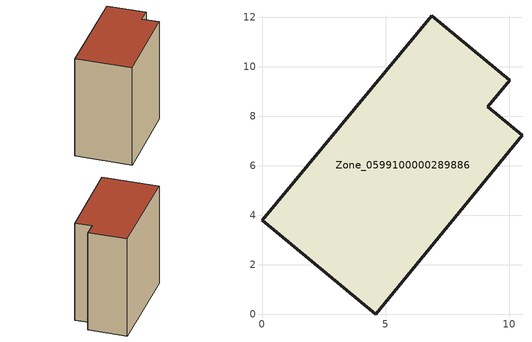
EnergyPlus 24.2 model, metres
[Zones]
Zone_0599100000289886
 floor ground (C_G): 0,3.8 6.85,12.07 10.02,9.45 9.12,8.39 10.51,7.24 4.61,0 z0
 wall outside (C_F): 6.85,12.07 0,3.8 4.61,0 10.51,7.24 9.12,8.39 10.02,9.45 6.85,12.07 z0:11.23
 roof outside (C_R): 0,3.8 4.61,0 10.51,7.24 9.12,8.39 10.02,9.45 6.85,12.07 z11.23
[BUILDING]
Pand.0599100000289886: North Axis=0; Terrain=City; Loads Convergence Tolerance Value=0.04; Temperature Convergence Tolerance Value=0.4; Solar Distribution=FullExterior; Maximum Number of Warmup Days=25; Minimum Number of Warmup Days=1
[Site:Location]
Rotterdam.The.Hague.AP_ZH_NLD Design_Conditions: Latitude=51.96; Longitude=4.45; Time Zone=1; Elevation=-4.5
[SITE:GROUNDTEMPERATURE:BUILDINGSURFACE]
18, 18, 18, 18, 18, 18, 18, 18, 18, 18, 18, 18
[MATERIAL] Thermal Absorptance=0.9; Solar Absorptance=0.7; Visible Absorptance=0.7
Name | Roughness | Thickness | Conductivity | Density | Specific Heat
G.TI.1946 | MediumSmooth | 0.15 | 1 | 540 | 1210
F.TI.1946 | Rough | 0.3 | 0.857143 | 1920 | 840
R.TI.1946 | MediumRough | 0.2 | 0.1 | 1500 | 1000
[CONSTRUCTION]
C_G: G.TI.1946
C_F: F.TI.1946
C_R: R.TI.1946
[ZONE]
Zone_0599100000289886: Type=1; Multiplier=1; Ceiling Height=Autocalculate; Volume=Autocalculate; Floor Area=autocalculate; Part of Total Floor Area=Yes
[ZONEINFILTRATION:DESIGNFLOWRATE]
Infil_Zone_0599100000289886: Zone or ZoneList or Space or SpaceList=Zone_0599100000289886; Schedule=AlwaysOn; Design Flow Rate Calculation Method=Flow/Area; Flow Rate per Floor Area=0.003; Constant Term Coefficient=1; Temperature Term Coefficient=0; Velocity Term Coefficient=0; Velocity Squared Term Coefficient=0
[HVACTEMPLATE:ZONE:IDEALLOADSAIRSYSTEM]
Zone_0599100000289886: Maximum Heating Supply Air Temperature=50; Minimum Cooling Supply Air Temperature=13; Maximum Heating Supply Air Humidity Ratio=0.0156; Minimum Cooling Supply Air Humidity Ratio=0.0077; Heating Limit=NoLimit; Cooling Limit=NoLimit; Dehumidification Control Type=ConstantSensibleHeatRatio; Cooling Sensible Heat Ratio=0.7; Dehumidification Setpoint=60; Humidification Control Type=None; Humidification Setpoint=30; Outdoor Air Method=None; Outdoor Air Flow Rate per Person=0.00944; Outdoor Air Flow Rate per Zone Floor Area=0; Outdoor Air Flow Rate per Zone=0; Demand Controlled Ventilation Type=None; Outdoor Air Economizer Type=NoEconomizer; Heat Recovery Type=None; Sensible Heat Recovery Effectiveness=0.7; Latent Heat Recovery Effectiveness=0.65
[ZONECONTROL:THERMOSTAT]
ThermostatControl_Zone_0599100000289886: Zone or ZoneList=Zone_0599100000289886; Control Type Schedule=DualSetpointControlType; Control 1=Thermostat_Zone_0599100000289886; Temperature Difference Between Cutout And Setpoint=0
[THERMOSTATSETPOINT:DUALSETPOINT]
Thermostat_Zone_0599100000289886: Heating Setpoint Temperature Schedule=HeatingSetpoint_Zone_0599100000289886; Cooling Setpoint Temperature Schedule=CoolingSetpoint_Zone_0599100000289886
[SCHEDULE:COMPACT]
HeatingSetpoint_Zone_0599100000289886: Through: 12/31, For: AllDays, Until: 24:00, 21
CoolingSetpoint_Zone_0599100000289886: Through: 12/31, For: AllDays, Until: 24:00, 24
DualSetpointControlType: Through: 12/31, For: AllDays, Until: 24:00, 4
AlwaysOn: Through: 12/31, For: AllDays, Until: 24:00, 1
